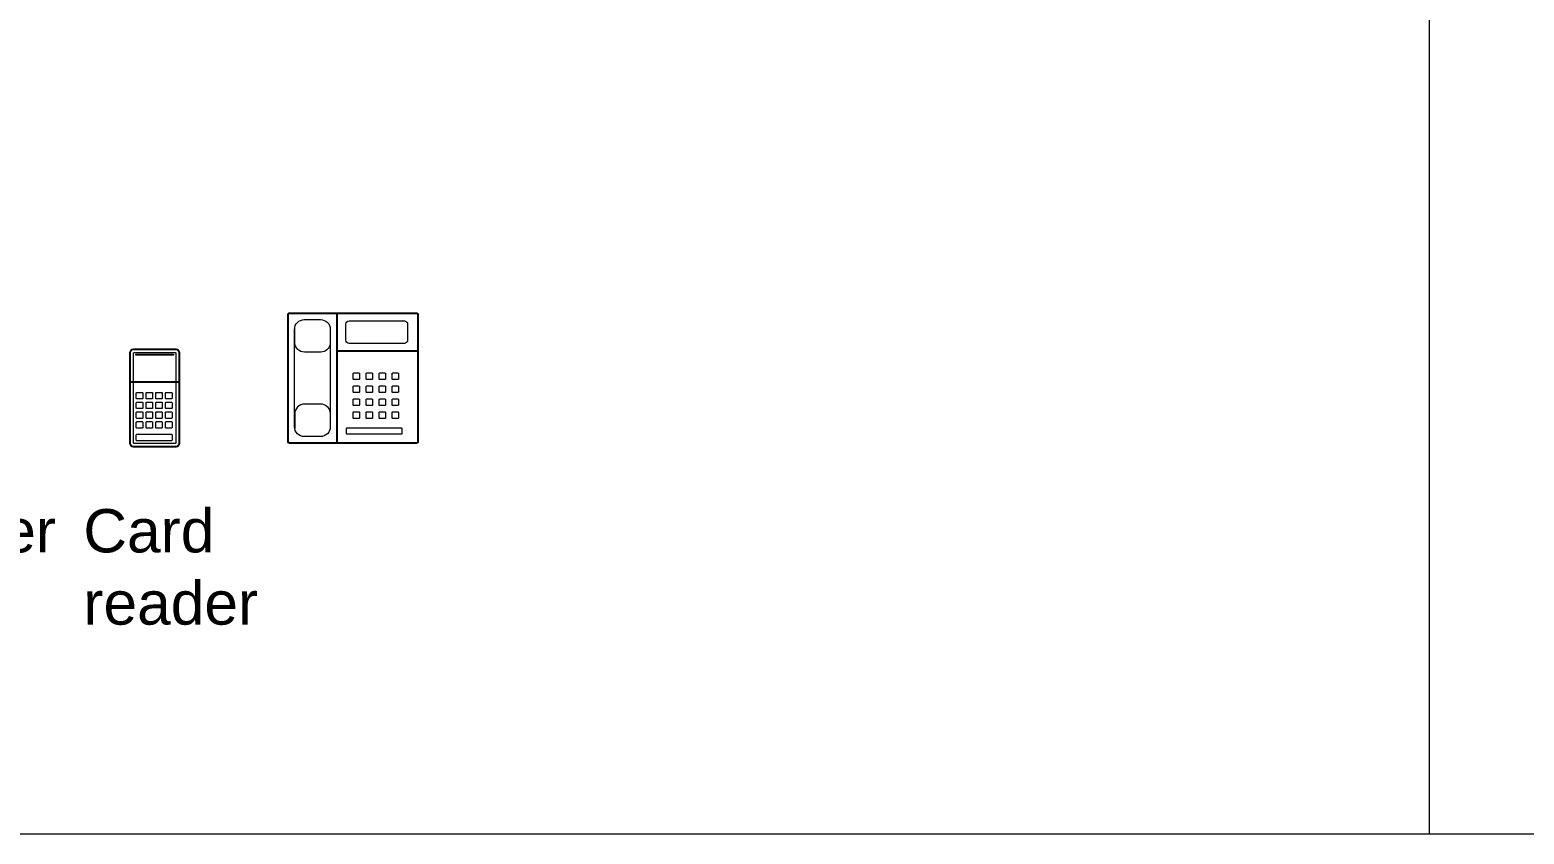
# Model space of a CAD drawing. Header units: millimetres. Extents: x 46649 to 61237, y -33954 to -18530.
# Drawn here: x 52783 to 55083, y -33954 to -32716 of the extents above; entities that cross this region are included whole.
import ezdxf

# ---------------------------------------------------------------- set-up
doc = ezdxf.new("R2010")
doc.units = ezdxf.units.MM
for name, color, linetype, lineweight in [('border', 7, 'Continuous', 0), ('ed-1', 6, 'Continuous', 5), ('eo-1', 7, 'Continuous', 9), ('eo-3', 2, 'Continuous', 25), ('t-3', 2, 'Continuous', 25)]:
    doc.layers.add(name, color=color, linetype=linetype, lineweight=lineweight)
doc.styles.add('ARIAL', font='')
doc.styles.get('ARIAL').set_extended_font_data('Arial')

# ---------------------------------------------------------------- blocks, each defined once
blk = doc.blocks.new('*U196')
at = {"layer": 'ed-1'}
blk.add_lwpolyline([(-4, 5), (4, 5, -0.414214), (5, 4), (5, -4, -0.414214), (4, -5), (-4, -5, -0.414214), (-5, -4), (-5, 4, -0.414214)], format="xyb", close=True, dxfattribs=at)
blk = doc.blocks.new('*U197')
at = {"layer": 'eo-3', "color": 0, "linetype": 'ByBlock', "lineweight": -2}
for p in [(0, 45), (15, 45), (30, 45), (45, 45), (0, 30), (15, 30), (30, 30), (45, 30), (0, 15), (0, 0), (15, 15), (15, 0), (30, 15), (30, 0), (45, 15), (45, 0)]:
    blk.add_blockref('*U196', p, dxfattribs=at)
blk = doc.blocks.new('*U198')
at = {"layer": 'ed-1'}
for points in [[(-144, 32.5), (-6, 32.5, -0.414214), (-5, 31.5), (-5, -31.5, -0.414214), (-6, -32.5), (-144, -32.5, -0.414214), (-145, -31.5), (-145, 31.5, -0.414214)], [(-18.2, 26.7), (-10.2, 26.7, -0.414214), (-9.2, 25.7), (-9.2, -27.3, -0.414214), (-10.2, -28.3), (-18.2, -28.3, -0.414214), (-19.2, -27.3), (-19.2, 25.7, -0.414214)]]:
    blk.add_lwpolyline(points, format="xyb", close=True, dxfattribs=at)
at = {"layer": 'eo-1'}
blk.add_lwpolyline([(-142.7, 28.8), (-140.7, 28.8), (-140.7, -28.8), (-142.7, -28.8)], close=True, dxfattribs=at)
at = {"layer": 'eo-3'}
blk.add_line((-100, -37.5), (-100, 37.5), dxfattribs=at)
blk.add_lwpolyline([(-145, 37.5), (-5, 37.5, -0.414214), (0, 32.5), (0, -32.5, -0.414214), (-5, -37.5), (-145, -37.5, -0.414214), (-150, -32.5), (-150, 32.5, -0.414214)], format="xyb", close=True, dxfattribs=at)
blk.add_blockref('*U197', (-78.6, -23.3), dxfattribs=at)
blk = doc.blocks.new('*U199')
at = {"layer": 'ed-1'}
blk.add_lwpolyline([(-4, 5), (4, 5, -0.414214), (5, 4), (5, -4, -0.414214), (4, -5), (-4, -5, -0.414214), (-5, -4), (-5, 4, -0.414214)], format="xyb", close=True, dxfattribs=at)
blk = doc.blocks.new('*U200')
at = {"layer": 'eo-3', "color": 0, "linetype": 'ByBlock', "lineweight": -2}
for p in [(0, 60), (20, 60), (40, 60), (60, 60), (0, 40), (0, 20), (20, 40), (20, 20), (40, 40), (40, 20), (60, 40), (60, 20), (0, 0), (20, 0), (40, 0), (60, 0)]:
    blk.add_blockref('*U199', p, dxfattribs=at)
blk = doc.blocks.new('*U201')
at = {"layer": 'ed-1'}
for points in [[(-137.3, 128.8), (-77.2, 188.9, -0.414214), (-70.1, 188.9), (-52.4, 171.2, -0.414214), (-52.4, 164.2), (-112.5, 104.1, -0.414214), (-119.6, 104.1), (-137.3, 121.8, -0.414214)], [(37.2, 69), (42.8, 63.4, -0.414214), (42.8, 61.9), (-15.9, 3.2, -0.414214), (-17.3, 3.2), (-23, 8.9, -0.414214), (-23, 10.3), (35.7, 69, -0.414214)]]:
    blk.add_lwpolyline(points, format="xyb", close=True, dxfattribs=at)
at = {"layer": 'eo-1'}
blk.add_lwpolyline([(-42.4, -28.3), (-60.1, -46, -0.414214), (-81.3, -46), (-187.4, 60.1, -0.414214), (-187.4, 81.3), (-169.7, 99, -0.414214), (-148.5, 99), (-42.4, -7.1, -0.414214)], format="xyb", close=True, dxfattribs=at)
for points in [[(-132.6, 83.1, -0.366588), (-134.2, 63.8), (-151.9, 46.1, -0.414214), (-173.1, 46.1), (-189, 62)], [(-58.3, 8.8, 0.366588), (-77.6, 7.2), (-95.3, -10.5, 0.414214), (-95.3, -31.7), (-79.4, -47.6)]]:
    blk.add_lwpolyline(points, format="xyb", dxfattribs=at)
at = {"layer": 'eo-3'}
for p, q in [((-118, 82.6), (-29.6, 171)), ((-159.1, 123.7), (-17.7, -17.7))]:
    blk.add_line(p, q, dxfattribs=at)
blk.add_lwpolyline([(-69.3, 210.7), (69.3, 72.1, -0.414214), (69.3, 69.3), (-69.3, -69.3, -0.414214), (-72.1, -69.3), (-210.7, 69.3, -0.414214), (-210.7, 72.1), (-72.1, 210.7, -0.414214)], format="xyb", close=True, dxfattribs=at)
at = {"layer": 'eo-3', "rotation": 315}
blk.add_blockref('*U200', (-69.2, 76.3), dxfattribs=at)

msp = doc.modelspace()

# ---------------------------------------------------------------- linework, layer by layer
at = {"layer": 'border'}
for points in [[(61237.47042, -18530.37398), (61237.47042, -33954.2691), (46649.3202, -33954.2691), (46649.3202, -18530.37398), (61237.47042, -18530.37398)], [(54937.438814, -33954.2691), (54937.438814, -24331.506085), (46974.008156, -24331.506085)]]:
    msp.add_lwpolyline(points, dxfattribs=at)

# ---------------------------------------------------------------- block references
at = {"layer": 'eo-3'}
for name, p, rotation in [('*U201', (53280.229917, -33352.340304), 314.9999999999993), ('*U198', (52974.813292, -33358.002914), 269.9999999999988)]:
    msp.add_blockref(name, p, dxfattribs=dict(at, rotation=rotation))

# ---------------------------------------------------------------- texts
at = {"layer": 't-3', "color": 2, "width": 344.93230305, "attachment_point": 1, "style": 'ARIAL'}
for s, insert, char_height in [('Printer', (52548.685529, -33454.014775), 66.6666667), ('Card reader', (52864.968102, -33454.014775), 66.66666667)]:
    msp.add_mtext(s, dxfattribs=dict(at, insert=insert, char_height=char_height))

doc.saveas('drawing.dxf')
